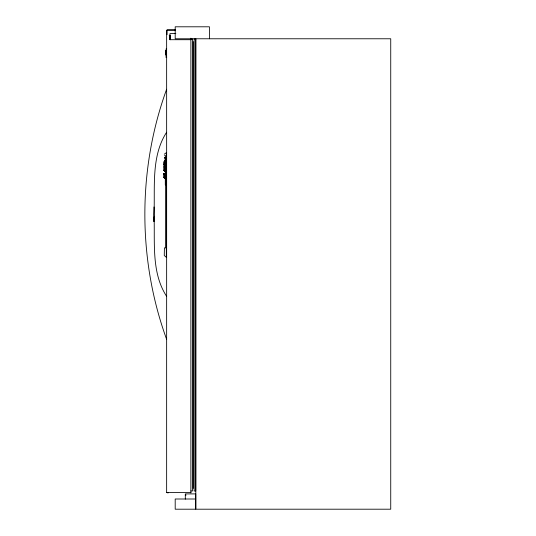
<?xml version="1.0" encoding="UTF-8"?>
<svg xmlns="http://www.w3.org/2000/svg" width="536" height="536" viewBox="0 0 536 536"><rect width="100%" height="100%" fill="white"/><g stroke="black" fill="none" stroke-linecap="round" stroke-linejoin="round"><path stroke-width="0.8" d="M166.642 132.231C150.978 156.324 155.125 186.964 154.013 214.306C155.139 241.642 150.971 272.295 166.642 296.388M169.992 38.237L169.992 35.282L169.175 35.235M164.137 177.584C164.137 177.436 164.07 176.592 164.103 177.262M164.09 170.622L164.083 170.019M164.13 177.476L164.056 173.456L164.311 174.481M165.999 51.242L166.006 50.779L165.986 54.853L165.993 50.625L166.026 54.994L165.959 50.692L166.013 54.907L166.026 54.183M165.959 50.853L166.013 54.819M164.11 174.77L164.204 173.456L164.204 174.314L164.291 173.932M164.311 174.341L164.19 173.63M164.09 170.716L164.083 169.959L164.09 170.716L164.09 170.368M164.894 171.607L164.8 167.239L164.927 168.103M164.914 165.276L164.947 164.619M165.986 54.746L165.966 51.389L165.979 53.942L165.993 52.086M164.096 177.249L164.284 177.697L164.324 177.054M164.09 173.932L164.096 174.481M164.17 166.321L164.338 169.979L164.163 166.394M164.177 161.39L164.177 165.081L164.21 161.282M164.143 173.899L164.123 174.481L164.21 173.537L164.123 174.642M164.371 164.646L164.331 165.081L164.364 164.324M164.592 173.818L164.673 178.227L164.552 177.537M164.344 169.946L164.378 169.336M164.545 168.103L164.579 167.272M164.532 161.912L164.653 160.901L164.539 161.644M164.09 177.584L164.056 173.476L164.09 174.039M164.056 174.227L164.056 173.537M164.579 171.607L164.545 170.763M164.565 165.055L164.545 164.297M164.358 166.301L164.378 166.823M164.726 161.162L164.726 160.431L164.713 161.269M164.72 173.818C164.84 172.974 164.679 175.192 164.914 174.187M164.927 177.537L164.8 178.227L164.874 173.818M164.941 177.483L164.8 178.227L164.954 177.724M164.699 173.57L164.753 173.959M164.699 167.547L164.699 167.038M164.947 161.765L164.82 160.901L164.941 164.786M164.21 174.227L164.056 173.63M164.291 161.282L164.364 162.026M167.051 34.659L167.065 29.949L175.279 29.949M164.699 160.606L164.699 160.994M164.284 177.697L164.311 177.101M164.163 164.76L164.15 164.21L164.177 165.081M164.927 161.577L164.894 160.901M164.324 174.542L164.311 176.94M164.539 164.565L164.559 161.765M164.532 174.83L164.565 174.113M164.552 177.704L164.586 178.099M165.999 52.387L165.979 53.942L166.006 52.923M164.894 167.272L164.927 167.915M166.013 53.546L166.006 53.928L166.019 53.037M165.999 51.825L165.999 51.637M166.642 89.244C137.598 168.994 137.598 259.625 166.642 339.375M166.261 48.769L166.287 57.319L166.274 48.763L166.616 48.763L166.642 57.312L166.12 57.091L166.642 57.312M168.137 492.953L166.642 492.524L167.065 492.524L166.642 492.524L166.642 56.93M164.264 154.207L166.328 152.686L166.328 257.347L164.264 255.491L164.425 247.88L165.678 247.88L165.678 155.728L164.425 155.728M185.309 495.177L186.106 495.076M175.265 30.076L167.051 30.076L166.642 30.498L166.642 49.419M175.841 33.594L169.992 33.594L169.992 39.711L190.883 39.711L190.883 38.17L190.876 492.953L190.876 492.524L167.922 492.524M190.876 39.068L192.458 39.068L192.458 490.983L190.876 490.983M165.309 184.933L165.269 157.664M195.72 499.003L175.198 499.003L175.198 509.2L195.72 509.2L195.72 493.904L185.309 493.904L185.315 499.163M165.229 158.509L165.142 157.477L165.229 158.629M165.195 157.316L165.229 158.381L165.209 157.973M164.311 177.249L164.291 177.664M165.142 157.477L165.202 157.879M164.351 161.497L164.378 161.926M165.222 157.356L165.282 157.778M164.693 160.86L164.733 161.249L164.72 160.767M164.693 167.292L164.74 167.641M165.148 157.504L165.215 158.08L165.262 157.577M165.302 158.214L165.289 157.879L165.309 158.623M170.059 39.711L169.872 35.711L169.992 39.711M164.545 177.215L164.559 174.682M164.21 173.476L164.123 174.341M154.013 216.899L154.013 221.643L154.013 206.97M209.409 38.773L209.409 26.8L175.198 26.8L175.198 38.773L390.737 38.773L390.737 509.2L195.828 509.2L195.828 38.773M193.302 41.56L193.302 488.49M164.74 173.476L164.74 174.167M164.452 160.063L164.452 171.419M164.029 162.408L164.029 169.517M195.727 39.068L194.153 39.068L194.153 490.983L195.727 490.983L195.727 39.068"/></g></svg>
